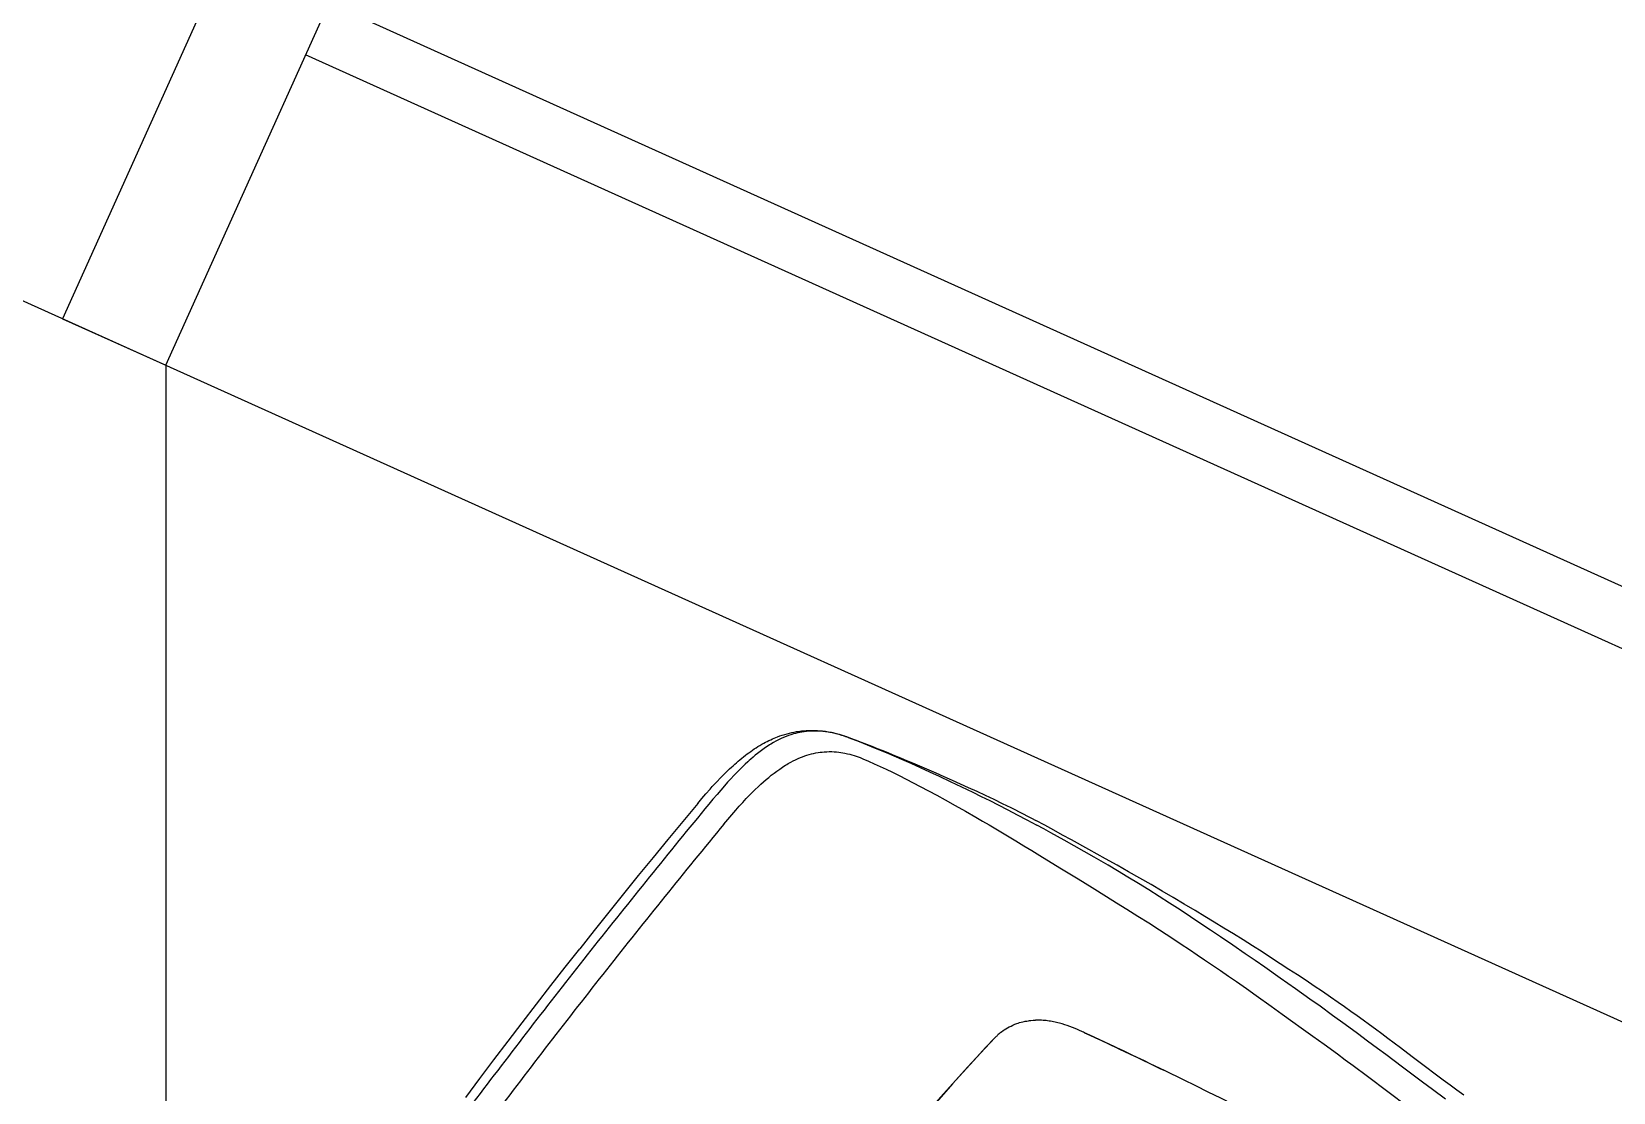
# Model space of a CAD drawing. Header units: millimetres. Extents: x 285006 to 3037698, y -2820855 to 192241.
# Drawn here: x 323144 to 324538, y 113861 to 114795 of the extents above; entities that cross this region are included whole.
import ezdxf

# ---------------------------------------------------------------- set-up
doc = ezdxf.new("R2010")
doc.units = ezdxf.units.MM
for name, color, linetype in [('0-修改', 6, 'Continuous'), ('A-OVER', 21, 'Continuous'), ('A-WALL-GLAZ', 161, 'Continuous'), ('AD-新建墙', 160, 'Continuous'), ('FF-FURN', 51, 'Continuous')]:
    doc.layers.add(name, color=color, linetype=linetype)

# ---------------------------------------------------------------- blocks, each defined once
blk = doc.blocks.new('DGXFNFNFXN')
at = {"layer": 'A-WALL-GLAZ'}
blk.add_lwpolyline([(490116.5219592866, -2949235.329480475), (490322.0147227423, -2948779.508546153, 0.06569786963018116), (490358.5924003917, -2948631.460163866), (490317.5685163025, -2948612.965815155, 0.06569786963120351), (490230.8505358786, -2948738.40999346), (490025.3577724213, -2949194.230927784)], format="xyb", close=True, dxfattribs=at)
for points in [[(491855.7401641716, -2949635.47949781), (490260.3668937087, -2948916.25482645)], [(491835.190887847, -2949681.061591252), (490239.8176173841, -2948961.836919892)]]:
    blk.add_lwpolyline(points, dxfattribs=at)
blk = doc.blocks.new('FDBDFBDB')
at = {"layer": 'A-OVER'}
blk.add_lwpolyline([(493023.8355650491, 263431.3287633438), (493023.8355650491, 266811.3688504453, 0.294947846349242), (492081.4124074355, 268269.9958405825), (469641.0846103401, 278386.5232288073, 0.1062811939605754), (467339.5656619879, 278881.3287633266), (448323.8355649145, 278881.3287633266, 0.4142135623730909), (445223.8355649145, 275781.3287633266), (445223.8355649145, 266331.3287636483)], format="xyb", dxfattribs=at)
blk.add_blockref('DGXFNFNFXN', (-18736.30781323812, 3226837.819974166))
blk = doc.blocks.new('da2sdzxzc3qwas')
for points in [[(-1434.707717835787, 873.7678746486199), (-1414.084350526216, 874.2852086329949), (-1393.45880120981, 874.7436436915887), (-1372.835403382662, 875.1397008204949), (-1352.215255677584, 875.4700230861199), (-1331.58543390024, 875.7313145900262), (-1310.960861146334, 875.9203404689324), (-1290.335861146334, 876.0347203517449), (-1269.707717835787, 876.0730504298699)], [(-1104.707717835787, 873.7678746486199), (-1125.331069886568, 874.2852086329949), (-1145.956619202974, 874.7436436915887), (-1166.580032288912, 875.1397008204949), (-1187.20017999399, 875.4700230861199), (-1207.830001771334, 875.7313145900262), (-1228.45457452524, 875.9203404689324), (-1249.07957452524, 876.0347203517449), (-1269.707717835787, 876.0730504298699)], [(-1104.707717835787, 873.7676305079949), (-1099.199417054537, 873.5876988673699), (-1093.727371156099, 873.3406285548699), (-1088.089492738131, 873.0127476954949), (-1085.197830140474, 872.8141392970574), (-1082.254226624849, 872.5895299220574), (-1079.256362855318, 872.3360509181512), (-1074.481399476412, 871.8765172267449), (-1072.045059144381, 871.6132115626824), (-1069.580703675631, 871.3253697658074), (-1065.515579163912, 870.7991856837762), (-1063.453018128756, 870.5057896876824), (-1061.375411927584, 870.1908482814324), (-1059.418716370943, 869.8754185939324), (-1057.450790345552, 869.5387486720574), (-1055.466049134615, 869.1783360744012), (-1053.472610413912, 868.7942418361199), (-1051.462417542818, 868.3833531642449), (-1049.446243226412, 867.9460973048699), (-1047.417251527193, 867.4791783595574), (-1045.385543763521, 866.9832066798699), (-1043.536453187349, 866.5058507228387), (-1041.693771302584, 866.0042638087762), (-1039.848800599459, 865.4749669337762), (-1038.011550843599, 864.9194859767449), (-1036.177871644381, 864.3355016017449), (-1034.353286683443, 863.7236241603387), (-1032.541397035006, 863.0840367579949), (-1030.740249574068, 862.4149693751824), (-1028.823837220552, 861.6646031642449), (-1026.939285218599, 860.8857335353387), (-1025.382492005709, 860.2098302150262), (-1023.837020814302, 859.5084141994012), (-1022.323745667818, 858.7907628322137), (-1020.822830140474, 858.0475377345574), (-1019.341171204927, 857.2817906642449), (-1017.873184144381, 856.4900426173699), (-1016.429031312349, 855.6776646876824), (-1014.999801576021, 854.8394688869012), (-1013.123458802584, 853.6845616603387), (-1011.283920228365, 852.4886998439324), (-1009.482040345552, 851.2522496486199), (-1007.718704163912, 849.9757603908074), (-1005.996139466646, 848.6608800197137), (-1004.31346124399, 847.3069371486199), (-1002.678756654146, 845.9208592677605), (-1001.084762513521, 844.4972752833855), (-1000.046127259615, 843.5287999415887), (-999.0242156385211, 842.5426549220574), (-998.0216826795368, 841.5414952540887), (-997.0364226697711, 840.5233372951043), (-996.0644072889118, 839.4837865138543), (-995.110366761568, 838.4277257228387), (-994.1859282850055, 837.3688573146355), (-993.2793425916461, 836.2946690822137), (-991.9782256482868, 834.6854466701043), (-990.7903594373493, 833.1396092677605), (-990.0410918592243, 832.1274937892449), (-989.0531768201618, 830.7131566310418), (-988.1253508924274, 829.3988255763543), (-987.5137175916461, 828.5746068263543), (-986.936538636568, 827.7750462794793), (-986.3688506482868, 826.9127110744012), (-985.8108977674274, 825.9877232814324), (-985.094497620943, 824.7716893458855), (-984.403335511568, 823.5502232814324), (-983.7588652967243, 822.3652257228387), (-983.1365508435993, 821.1757725978387), (-982.5356902478961, 819.982016494323), (-981.9556731580524, 818.7841710353387), (-980.8627471326618, 816.3929967189324), (-979.8447112439899, 813.9873570704949), (-978.8898162244586, 811.5489415431512), (-977.9905242322711, 809.0638646388543)], [(-976.9872588514118, 805.6413792872918), (-977.8556365369586, 808.1677769923699), (-978.7889251111774, 810.6821812892449), (-979.7919463514118, 813.1833104396355), (-980.8695830701618, 815.6704320216668), (-981.4378203748493, 816.9083470607293), (-982.0264129041461, 818.1421117091668), (-983.0789336560993, 820.2357396388543), (-984.1965178846149, 822.314536025573), (-985.3830413221149, 824.3760899806512), (-986.6420745252399, 826.4176244044793), (-987.9772185682086, 828.4366673732293), (-989.1441497205524, 830.0916051173699), (-990.3675689100055, 831.7278050685418), (-991.6502227185993, 833.3439244533074), (-992.994888245943, 834.938315322448), (-994.2836150525836, 836.3787755275262), (-995.627212464693, 837.796957900573), (-997.0272979139118, 839.1910924220574), (-998.4852752088336, 840.5594395900262), (-999.9083709119586, 841.8194798732293), (-1001.384109437349, 843.0535191798699), (-1002.912643372896, 844.2595738673699), (-1004.493820130709, 845.4356908107293), (-1006.338485658052, 846.7229527736199), (-1008.250900208834, 847.9688023829949), (-1010.228683411959, 849.1705846095574), (-1012.26902765024, 850.3255528712762), (-1014.446731507662, 851.4708775783074), (-1016.693862855318, 852.5659703517449), (-1019.004470765474, 853.6085118556512), (-1021.368728577974, 854.5951451564324), (-1023.780013978365, 855.5243443751824), (-1025.110946595552, 856.0060948634637), (-1026.455612122896, 856.4718541408074), (-1029.183212220552, 857.3558873439324), (-1031.957565247896, 858.1777867579949), (-1034.773849427584, 858.9391392970574), (-1037.627395570162, 859.6419591212762), (-1040.058486878756, 860.1909703517449), (-1042.510085999849, 860.7020177150262), (-1044.979873597506, 861.1766881251824), (-1046.842788636568, 861.5096959376824), (-1048.713821351412, 861.8239659572137), (-1051.847122132662, 862.3078526759637), (-1054.997848451021, 862.7452916408074), (-1058.442520081881, 863.1724156642449), (-1061.901260316256, 863.5527867579949), (-1065.71726983774, 863.9216832423699), (-1069.54441827524, 864.2441930079949), (-1073.821731507662, 864.5550450587762), (-1078.107376038912, 864.8206090236199), (-1082.991714417818, 865.0756139064324), (-1087.881729066256, 865.2876500392449), (-1093.486892640474, 865.4860142970574), (-1099.096145570162, 865.6463536525262), (-1104.707717835787, 865.7781895900262)], [(-1104.707717835787, 844.334555556823), (-1099.311843812349, 844.1948460841668), (-1093.91844171274, 844.0032872462762), (-1088.529067933443, 843.7524632716668), (-1084.01512140024, 843.4903783107293), (-1079.502212464693, 843.1751012111199), (-1075.001327454927, 842.8014439845574), (-1071.187210023287, 842.4332188869012), (-1067.378860413912, 842.0135716701043), (-1063.585159242037, 841.5387181544793), (-1060.285964906099, 841.0751561427605), (-1056.998886048677, 840.5621556544793), (-1053.728408753756, 839.9966344142449), (-1050.835342347506, 839.446616103698), (-1047.959854066256, 838.849692275573), (-1045.10447686899, 838.2031468654168), (-1042.113082826021, 837.4634007716668), (-1039.151382386568, 836.6624058986199), (-1036.224258363131, 835.7975377345574), (-1033.337600648287, 834.8665074611199), (-1031.906692445162, 834.3738927150262), (-1030.488296449068, 833.8639134669793), (-1029.092422425631, 833.3399571681512), (-1027.710403382662, 832.7985142970574), (-1025.467544495943, 831.8688878322137), (-1023.267532288912, 830.8911656642449), (-1021.113906800631, 829.8654088283074), (-1019.009963929537, 828.7919530177605), (-1016.959182679537, 827.6714391017449), (-1015.203811585787, 826.6488255763543), (-1013.49314874399, 825.5912999415887), (-1011.829269349459, 824.5003575587762), (-1010.214309632662, 823.3776158595574), (-1008.506057679537, 822.1151036525262), (-1006.857711732271, 820.8168858790887), (-1005.271865785006, 819.4865941310418), (-1003.882339417818, 818.2491673732293), (-1002.544479310396, 816.9883946681512), (-1001.257827699068, 815.7056187892449), (-1000.021774232271, 814.4021519923699), (-998.5312041639118, 812.7279881740105), (-997.119888245943, 811.0277623439324), (-995.7854766248493, 809.3040990138543), (-994.5250701307086, 807.5588292384637), (-993.3358611463336, 805.7940587306512), (-992.3173674939899, 804.1795567775262), (-991.3541106580524, 802.5535191798699), (-990.4437713025836, 800.9170140529168), (-989.5839690564899, 799.271078994323), (-988.6474151014118, 797.3515233302605), (-987.7733001111774, 795.4222935939324), (-986.9584807752399, 793.4847325587762), (-986.200210511568, 791.5403966212762), (-985.5715789197711, 789.8076695704949), (-984.9837798475055, 788.0717992091668), (-984.435073792818, 786.3337010646355), (-984.0481719373493, 785.0289525294793), (-983.6815032361774, 783.7233800197137)], [(-977.6513213514118, 808.0326146388543), (-976.896011292818, 805.8576878810418), (-976.1581572889118, 803.6768101954949), (-974.4949187635211, 798.604819228698), (-973.0337981580524, 794.0233372951043), (-971.5452117322711, 789.2459935451043), (-970.0609282850055, 784.3799962306512), (-968.6025847791461, 779.5061253810418), (-967.0922698377399, 774.3679417872918), (-965.6048430799274, 769.2231053615105), (-964.0562896131305, 763.7840489650262), (-962.5284575818805, 758.3391026759637), (-960.9993743299274, 752.8159398341668), (-959.4875335096149, 747.2880467677605), (-956.549575745943, 736.3768224025262), (-953.7085418103961, 725.6412572169793), (-951.7257537244586, 718.038901259948), (-949.7600554822711, 710.3918065333855), (-947.8486785291461, 702.8361729884637), (-945.9898223279743, 695.3612584376824), (-944.0207366346149, 687.2786168361199), (-942.1003264783649, 679.1915196681512), (-940.233413636568, 671.085287978698), (-938.429946839693, 662.9663609767449), (-936.7045745252399, 654.8724583888543), (-935.8713225721149, 650.8293370509637), (-935.057144105318, 646.7823399806512), (-934.2638701795368, 642.7379674220574), (-933.4908294080524, 638.6896886134637), (-932.7382659314899, 634.6362828517449), (-932.0070342420368, 630.5789098048699)], [(-976.9872588514118, 805.641440322448), (-975.9327239393024, 802.4148167872918), (-974.8707427381305, 799.0901097560418), (-973.7852019666461, 795.617758681823), (-972.6951140760211, 792.059409072448), (-970.5248870252399, 784.7728795314324), (-968.5978850721149, 778.0888585353387), (-966.671157777193, 771.2129430079949), (-964.7457732557086, 764.1538609767449), (-962.8224639295368, 756.9181126857293), (-960.5992888807086, 748.3271397853387), (-958.3907927869586, 739.550864150573), (-956.1990508435993, 730.5981358790887), (-954.0260161756305, 721.4757603908074), (-951.598403870943, 710.9843663478387), (-949.2041777967243, 700.3115147853387), (-946.8505706189899, 689.4829015040887), (-945.1375579236774, 681.3768834376824), (-943.4525298475055, 673.2054662013543), (-941.7939299939899, 664.9573277736199), (-939.9835662244586, 655.7045201564324), (-938.2171477674274, 646.401938369323), (-936.4911345838336, 637.0241002345574), (-934.7547149060993, 627.2688512111199)], [(-983.6815032361774, 783.7233800197137), (-982.3113860486774, 778.5896214747918), (-980.9498748182086, 773.2483128810418), (-979.5987700818805, 767.7048558497918), (-978.2600554822711, 761.9662389064324), (-976.9354400037555, 756.0404576564324), (-975.5439299939899, 749.5424412990105), (-974.1705169080524, 742.847495009948), (-972.8182219861774, 735.974936416198), (-971.4896392225055, 728.9451207423699), (-970.0297393201618, 720.8957127833855), (-968.6013030408649, 712.6833714747918), (-967.2027434705524, 704.314047744323), (-965.5974883435993, 694.300864150573), (-964.0339202283649, 684.1242589259637), (-962.5129851697711, 673.8225011134637), (-961.5535735486774, 667.1203526759637), (-960.6105193494586, 660.3798131251824), (-959.6831511853961, 653.6053990626824), (-958.7706145643024, 646.8000096583855), (-956.9862212537555, 633.1070470119012), (-955.9490203260211, 624.9236974025262), (-954.9307402967243, 616.7396153712762), (-953.6006926893024, 605.8415440822137), (-951.2783049939899, 586.3301305079949), (-949.2782134412555, 569.1647862697137), (-947.6068877576618, 554.6859654689324), (-945.9350432752399, 540.2010411525262)], [(-888.4494170545368, 184.3967656398308), (-888.7265166639118, 191.8652104640496), (-888.9768828748493, 199.3346013331902), (-889.2022246717243, 206.7477330470574), (-889.4079131482868, 214.161459853698), (-889.7470244764118, 227.8780583644402), (-890.0346221326618, 241.0556859279168), (-890.298843324068, 254.0768193507683), (-890.600356995943, 267.8118962550652), (-890.7736358045368, 274.6167516017449), (-890.9720000623493, 281.4209050441277), (-891.199722230318, 288.1668767238152), (-891.459487855318, 294.911688735534), (-891.7474517225055, 301.5727147365105), (-892.065689027193, 308.2323521876824), (-892.4212798475055, 315.0362691188348), (-892.8075713514118, 321.8385152125848), (-893.3294219373493, 330.2732152247918), (-893.8986358045368, 338.7048558497918), (-894.5355986951618, 347.4133137965691), (-895.2185820935993, 356.1182927394402), (-895.9649810193805, 365.0733174586785), (-896.7517852185993, 374.0248708034051), (-897.5926055310993, 383.1530560756219), (-898.4688872693805, 392.2778958583367), (-899.4499053357868, 402.1083668971551), (-900.4710234998493, 411.9805592799676), (-901.527114808443, 421.8661412501824), (-902.6147002576618, 431.7485036159051), (-903.732437074068, 441.6102437282098), (-904.8794707654743, 451.4290990138543), (-906.0552520154743, 461.1860417628777), (-907.2646331189899, 470.8991460109246), (-908.7095183728961, 482.0842503810418), (-910.2110747693805, 493.2548589015496), (-911.7740325330524, 504.4475011134637), (-913.3975371717243, 515.6684788966668), (-915.0816497205524, 526.9485081935418), (-916.8195037244586, 538.2850865626824), (-918.615005433443, 549.7486790919793), (-920.4754485486774, 561.4299840236199), (-923.1518401502399, 578.0166081691277), (-925.9653777478961, 595.1742772365105), (-927.4300689100055, 603.9630345607293), (-928.9140166639118, 612.7485875392449), (-930.4446868299274, 621.6664952540887), (-932.0070342420368, 630.5789098048699)], [(-901.2322539685993, 194.890448501159), (-901.6321563123493, 209.0318516994012), (-901.9248809217243, 220.0929631495965), (-902.476333558443, 242.2050084376824), (-902.932388245943, 260.4609746242058), (-903.1758574842243, 269.6618870997918), (-903.4793853162555, 280.5592717433465), (-903.814224183443, 291.460272719909), (-904.2835234998493, 305.0120763087762), (-904.8126983045368, 318.6448125148308), (-905.4010772107868, 332.3550938869012), (-905.9143828748493, 343.3773793483269), (-906.6902617810993, 358.7855443263543), (-907.590347230318, 375.2705067897332), (-908.5642852185993, 391.8669614100945), (-909.2086638807086, 402.2841939235223), (-909.8786162732868, 412.719061782409), (-910.764907777193, 425.9836568141473), (-911.6937713025836, 439.2418431544793), (-912.4542388318805, 449.5799702907098), (-913.2511748670368, 459.897658278991), (-914.147720277193, 470.8542699122918), (-915.1039275525836, 481.798651626159), (-916.1292876600055, 492.7561253810418), (-917.2318572400836, 503.7517003322137), (-918.3707122205524, 514.3745030665887), (-919.5888518689899, 525.0431737208855), (-920.8885344861774, 535.7665318751824), (-922.271011292818, 546.5529393458855), (-923.550796449068, 556.0647496486199), (-924.525894105318, 563.050131728698), (-925.5347136853961, 570.0651311183465), (-927.023940980318, 580.0757359767449), (-928.5761565564899, 590.1292943263543), (-930.1855925916461, 600.2032384181512), (-931.2718657850055, 606.8269566798699), (-932.3800200818805, 613.4544591212762), (-933.556899964693, 620.362875869323), (-934.754653870943, 627.2690953517449)], [(-1104.707717835787, 540.1849278712762), (-1123.024978577974, 541.7708653712762), (-1141.354324281099, 543.1707677150262), (-1159.692306458834, 544.3847569728387), (-1178.035415589693, 545.4122227931512), (-1196.380264222506, 546.2532872462762), (-1214.723373353365, 546.9075841212762), (-1233.061294495943, 547.3748692775262), (-1251.390548646334, 547.6553868556512), (-1269.707717835787, 547.7488927150262)], [(-1104.707900941256, 540.168539931823), (-1116.483840882662, 541.2096165919793), (-1128.261947572115, 542.1738042140496), (-1140.042068421724, 543.0610722804558), (-1151.823989808443, 543.8713444972527), (-1163.607589661959, 544.6045903468621), (-1175.392715394381, 545.2607640529168), (-1187.179153382662, 545.8398350978387), (-1198.96678155649, 546.3417577052605), (-1210.755386292818, 546.7665013576043), (-1222.544845521334, 547.1140660548699), (-1234.334976136568, 547.3844212794793), (-1246.125610291841, 547.5775212550652), (-1257.916580140474, 547.6933964992058), (-1269.707717835787, 547.732016494323)], [(-1096.896560609224, 538.7666234279168), (-1095.133163392427, 538.2815465236199), (-1094.142044007662, 537.9793004298699), (-1092.430618226412, 537.4044102931512), (-1090.833755433443, 536.8042058253777), (-1089.375991761568, 536.1996373439324), (-1087.726974427584, 535.4479741359246), (-1086.078872620943, 534.6213597560418), (-1084.464981019381, 533.7349156642449), (-1083.618789613131, 533.2379979396355), (-1082.756668031099, 532.7079381251824), (-1081.726180970552, 532.0414647365105), (-1080.724319398287, 531.3574437404168), (-1079.456954896334, 530.4381016994012), (-1078.250015199068, 529.5028905177605), (-1077.484146058443, 528.878012588073), (-1076.713272035006, 528.2234105372918), (-1075.660171449068, 527.2859410548699), (-1074.619430482271, 526.3081273341668), (-1073.872268617037, 525.573080947448), (-1073.139236390474, 524.8238591456902), (-1071.715652406099, 523.2851018214715), (-1070.348892152193, 521.6964024806512)], [(-945.9350127576618, 540.2010564113152), (-944.7272185682086, 529.6457433009637), (-943.5800628064899, 519.2256383204949), (-942.365249574068, 507.7037877345574), (-941.2210540174274, 496.3206090236199), (-940.1410369275836, 485.0401524806512), (-939.5010527967243, 478.0822667384637), (-938.8830108045368, 471.1438206935418), (-938.1325530408649, 462.3940266871941), (-937.4139861463336, 453.6415471339715), (-936.7848967908649, 445.6367940211785), (-936.1800689100055, 437.5968388820183), (-935.5722503064899, 429.1346654201043), (-934.991226136568, 420.6349858546746), (-934.4398955701618, 412.1366338038933), (-933.9178008435993, 403.6203297877801), (-933.3130645154743, 393.0447530055535), (-932.7517547010211, 382.4757069850457), (-931.9370879529743, 366.1326436305535), (-931.3703154920368, 354.3494633937371), (-930.8269805310993, 342.6676244044793), (-930.4274749158649, 333.7134312892449), (-929.8965911268024, 321.145575454284), (-929.4079436658649, 308.7136143947137), (-928.8933562635211, 294.3372868800652), (-928.6157683728961, 285.7076939845574), (-928.3644255994586, 277.0917729640496), (-927.9399871228961, 261.3590764308465), (-926.7340545057086, 216.4416569972527)], [(-1053.208633363131, 485.001547744323), (-1053.839492738131, 487.3760289454949), (-1054.507339417818, 489.7357548976433), (-1055.212997376802, 492.0777348781121), (-1055.956985413912, 494.3992680812371), (-1056.739334046724, 496.6973180079949), (-1057.560378968599, 498.9695958400262), (-1058.423477113131, 501.2177647853387), (-1059.343521058443, 503.4519109035027), (-1059.875869691256, 504.6727208400262), (-1060.427017152193, 505.8851537013543), (-1060.999099671724, 507.0914525294793), (-1061.591201722506, 508.2880467677605), (-1062.204727113131, 509.4761113429558), (-1062.839065492037, 510.6531895900262), (-1063.495071351412, 511.8195714259637), (-1064.172317445162, 512.9737462306512), (-1064.871658265474, 514.116278579284), (-1065.592391908052, 515.2454137111199), (-1066.334152161959, 516.3600072169793), (-1067.097122132662, 517.4601811671746), (-1067.880325257662, 518.544257094909), (-1068.684219300631, 519.6130284572137), (-1069.506057679537, 520.6629704738152), (-1070.347854554537, 521.6970433497918)], [(-1052.180374085787, 480.8082341456902), (-1050.998550355318, 475.7798833156121), (-1048.974258363131, 467.1039189601433)], [(-978.3479461072711, 117.091879775573), (-980.5128020643024, 128.9293126369012), (-983.0983123182086, 142.904623916198), (-985.4515838025836, 155.7209691310418), (-987.9581145643024, 169.7065953517449), (-989.9583587049274, 180.8935765529168), (-992.2946318982868, 193.7984685206902), (-994.8761748670368, 207.8695897365105), (-998.2824553846149, 226.1420506740105), (-999.6876372693805, 233.585532119323), (-1003.480361878756, 253.4149693751824), (-1007.001205384615, 271.4952916408074), (-1010.341476380709, 288.3701543117058), (-1012.785964906099, 300.5546788478387), (-1015.224868714693, 312.5772694850457), (-1017.691696107271, 324.6053914332879), (-1020.630569398287, 338.7676991725457), (-1023.155166566256, 350.7926854396355), (-1025.742568910006, 362.9856099391473), (-1028.274276673677, 374.7914647365105), (-1030.830337464693, 386.5893239284051), (-1034.711257874849, 404.275946548034)]]:
    blk.add_lwpolyline(points)
for centre, radius, start, end in [((-1269.699081361177, -6801.634347031068), 7669.188101571057, 90.00006397632755, 91.2328584810205), ((-1269.716354310396, -6801.634347031068), 7669.188101570907, 88.76713969760085, 89.99993420273333), ((-1269.783981263521, -6819.582589218568), 7665.69178672079, 89.99942876873473, 91.23278334823755), ((-1269.631454408052, -6819.582589218568), 7665.691786720712, 88.76721483041969, 90.00056941032616), ((-1009.378219544771, 798.1630162501824), 33.22676204844058, 17.27968362763779, 19.15194776349913), ((-1018.368331849459, 795.451010634948), 42.61705269987423, 13.8342288525933, 17.17107849747368), ((-1111.264358460787, 481.263022353698), 59.28557586576013, 81.8949585242908, 83.65041276379304), ((-1111.114303529146, 482.338934829284), 58.19925443241128, 81.04136246295677, 81.89187811043287), ((-1110.964065492037, 483.2806309962762), 57.2456505244164, 79.61968590851137, 81.04314514379945), ((-1110.539382874849, 485.4951085353387), 54.99079639111424, 75.63532237718213, 79.63918610121077), ((-1257.003189027193, 432.7098454738152), 210.3908515201443, 13.82255435228717, 14.38957445942822), ((-1347.827156007173, 410.379233291198), 303.9197766512624, 13.39965123630606, 13.81966091199704), ((-1219.97361749399, 442.1997136378777), 172.1675631579839, 12.95213809587993, 13.7000745439585), ((-6663.957229554537, -840.7035608982551), 5765.270485299834, 12.47081295793913, 13.25096570103106), ((-6566.505081117037, -818.4863978123176), 5665.323316547418, 12.78832283905851, 13.11596359795817), ((-6655.009475648287, -838.3643274998176), 5756.032407473469, 12.46744481883938, 12.78627719839486)]:
    blk.add_arc(centre, radius, start, end)

msp = doc.modelspace()

# ---------------------------------------------------------------- linework, layer by layer
at = {"layer": 'AD-新建墙'}
msp.add_line((323262.1362368452, 114501.2135016075), (323262.1362368452, 111291.4933496038), dxfattribs=at)

# ---------------------------------------------------------------- block references
at = {"layer": '0-修改'}
msp.add_blockref('FDBDFBDB', (-148118.0779092033, -163101.2769920835), dxfattribs=at)
at = {"layer": 'FF-FURN', "color": 1, "rotation": 51.72984439720791}
msp.add_blockref('da2sdzxzc3qwas', (325101.233601457, 114441.2949778662), dxfattribs=at)

doc.saveas('drawing.dxf')
